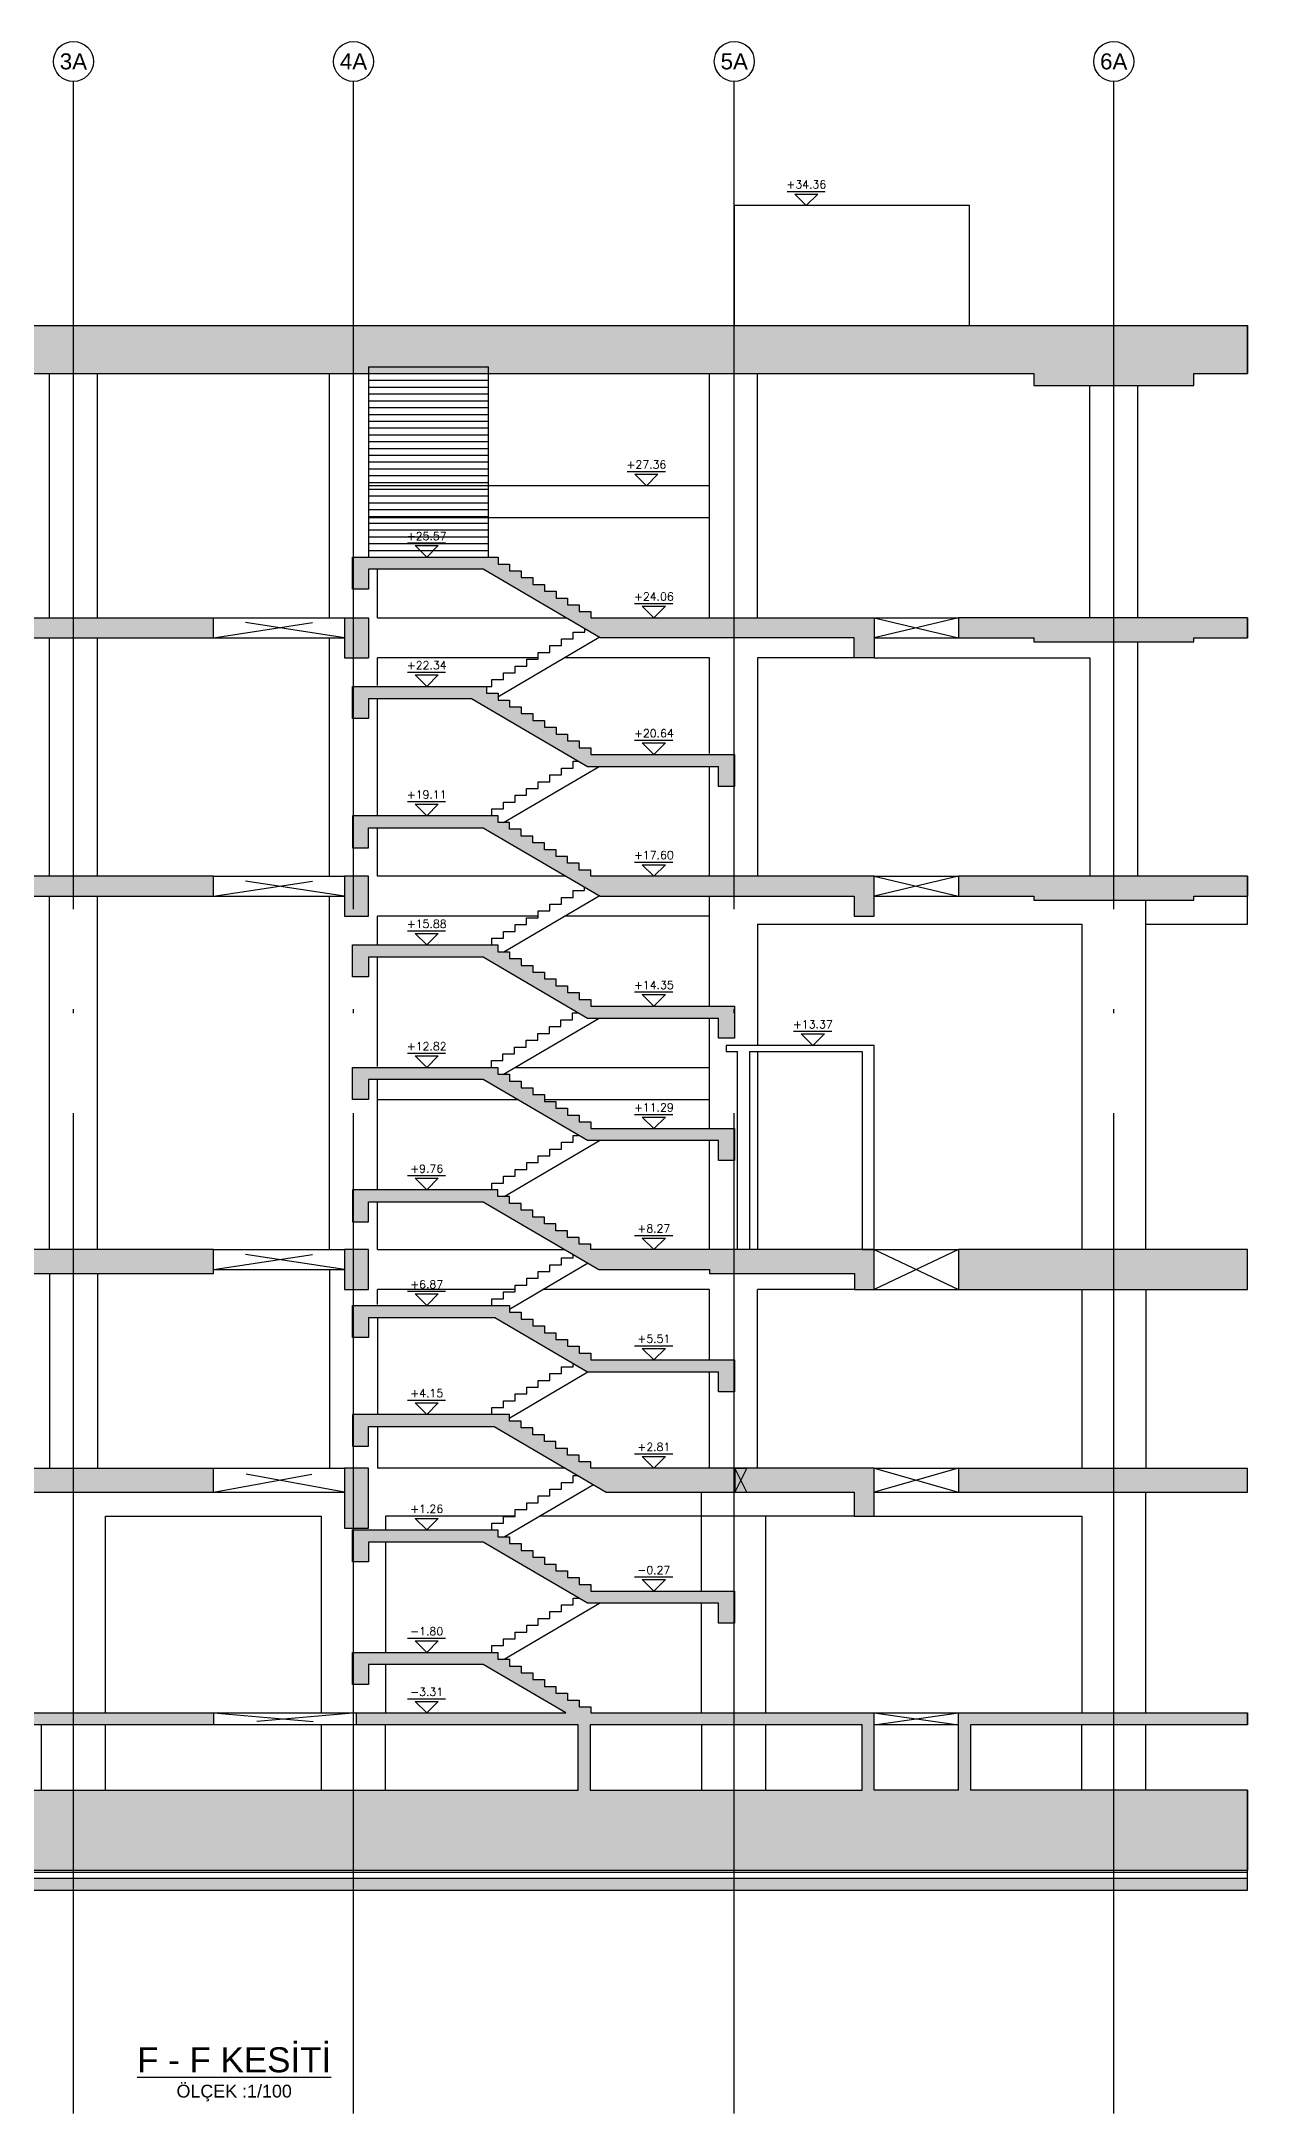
# Model space of a CAD drawing. Header units: millimetres. Extents: x 400408 to 401363, y 4543987 to 4544157.
# Drawn here: x 401078.4 to 401108.6, y 4544016.6 to 4544068.4 of the extents above; entities that cross this region are included whole.
import ezdxf
from ezdxf.enums import TextEntityAlignment as Align

# ---------------------------------------------------------------- set-up
doc = ezdxf.new("R2010")
doc.units = ezdxf.units.MM
for name, pattern in [('AKS', [3, 2.5, -0.25, 0, -0.25]), ('CIZGI', [0.4, 0.25, -0.15]), ('CONTINU', [0]), ('HIDDEN', [0.375, 0.25, -0.125])]:
    doc.linetypes.add(name, pattern=pattern)
for name, color, linetype in [('aks prota', 2, 'AKS'), ('caks prota', 4, 'Continuous'), ('görünüş prota', 4, 'Continuous'), ('kesik prota', 2, 'CIZGI'), ('kesit prota', 1, 'Continuous'), ('kesit tarama prota', 252, 'Continuous'), ('kot prota', 4, 'Continuous'), ('merdiven prota', 2, 'Continuous'), ('PRT-CST-rc_level', 6, 'Continuous'), ('PRT-CST-rc_levermark', 4, 'Continuous'), ('t35 prota', 3, 'Continuous'), ('taks prota', 7, 'Continuous'), ('tplan prota', 7, 'Continuous'), ('ölçü prota', 4, 'Continuous')]:
    doc.layers.add(name, color=color, linetype=linetype)
doc.styles.add('Arial', font='Arial.ttf')
doc.styles.add('OLCU', font='romanstw.shx')
doc.styles.add('TAKS', font='Arial Unicode.ttf')

# ---------------------------------------------------------------- blocks, each defined once
blk = doc.blocks.new('KOTK5')
at = {"layer": 'PRT-CST-rc_levermark'}
blk.add_line((217, 160), (-213, 160), dxfattribs=at)
blk.add_lwpolyline([(130, 130), (-130, 130), (0, 0)], close=True, dxfattribs=at)
at = {"layer": 'PRT-CST-rc_level', "style": 'OLCU'}
blk.add_attdef('000.00', text='', height=90, dxfattribs=at).set_placement((0, 193), align=Align.CENTER)

msp = doc.modelspace()

# ---------------------------------------------------------------- hatches: boundary and pattern name
at = {"layer": 'kesit tarama prota'}
h = msp.add_hatch(color=256, dxfattribs=at)
h.dxf.hatch_style = 1
h.paths.add_polyline_path([(401108.582, 4544024.697), (401101.654, 4544024.697), (401101.654, 4544026.327), (401108.582, 4544026.327), (401108.582, 4544026.627), (401101.354, 4544026.627), (401101.354, 4544024.697), (401099.254, 4544024.697), (401099.254, 4544026.627), (401092.168, 4544026.627), (401092.168, 4544026.78), (401091.878, 4544026.78), (401091.878, 4544026.95), (401091.588, 4544026.95), (401091.588, 4544027.12), (401091.298, 4544027.12), (401091.298, 4544027.29), (401091.008, 4544027.29), (401091.008, 4544027.46), (401090.718, 4544027.46), (401090.718, 4544027.63), (401090.428, 4544027.63), (401090.428, 4544027.8), (401090.138, 4544027.8), (401090.138, 4544027.97), (401089.848, 4544027.97), (401089.848, 4544028.14), (401086.213, 4544028.14), (401086.213, 4544027.341), (401086.613, 4544027.341), (401086.613, 4544027.84), (401089.477, 4544027.84), (401091.546, 4544026.627), (401086.313, 4544026.627), (401086.313, 4544026.327), (401091.852, 4544026.327), (401091.852, 4544024.697), (401070.654, 4544024.697), (401070.654, 4544026.327), (401082.738, 4544026.327), (401082.738, 4544026.627), (401066.988, 4544026.627), (401066.988, 4544032.147), (401082.738, 4544032.147), (401082.738, 4544032.747), (401066.988, 4544032.747), (401066.988, 4544037.607), (401082.738, 4544037.607), (401082.738, 4544038.207), (401066.488, 4544038.207), (401066.488, 4544047.037), (401082.738, 4544047.037), (401082.738, 4544047.537), (401066.488, 4544047.537), (401066.488, 4544052.997), (401073.138, 4544052.997), (401073.138, 4544053.497), (401082.738, 4544053.497), (401082.738, 4544053.997), (401072.638, 4544053.997), (401072.638, 4544053.497), (401066.488, 4544053.497), (401066.488, 4544060.097), (401103.237, 4544060.097), (401103.237, 4544059.797), (401107.237, 4544059.797), (401107.237, 4544060.097), (401108.577, 4544060.097), (401108.577, 4544061.297), (401064.988, 4544061.297), (401064.988, 4544022.697), (401065.904, 4544022.697), (401067.004, 4544020.497), (401074.004, 4544020.497), (401075.104, 4544022.697), (401108.582, 4544022.697)])
h.paths.add_polyline_path([(401092.152, 4544024.697), (401092.152, 4544026.327), (401098.954, 4544026.327), (401098.954, 4544024.697)], flags=16)
h.paths.add_polyline_path([(401072.004, 4544022.497), (401070.654, 4544022.497), (401070.654, 4544024.497), (401072.004, 4544024.497)], flags=16)
h.paths.add_polyline_path([(401070.354, 4544022.497), (401069.004, 4544022.497), (401069.004, 4544024.497), (401070.354, 4544024.497)], flags=16)
h.paths.add_polyline_path([(401070.354, 4544024.697), (401066.988, 4544024.697), (401066.988, 4544026.327), (401070.354, 4544026.327)], flags=16)
h = msp.add_hatch(color=256, dxfattribs=at)
h.dxf.hatch_style = 1
h.paths.add_polyline_path([(401099.254, 4544053.997), (401092.169, 4544053.997), (401092.169, 4544054.15), (401091.879, 4544054.15), (401091.879, 4544054.32), (401091.589, 4544054.32), (401091.589, 4544054.49), (401091.299, 4544054.49), (401091.299, 4544054.66), (401091.009, 4544054.66), (401091.009, 4544054.83), (401090.719, 4544054.83), (401090.719, 4544055), (401090.429, 4544055), (401090.429, 4544055.17), (401090.139, 4544055.17), (401090.139, 4544055.34), (401089.849, 4544055.34), (401089.849, 4544055.51), (401086.213, 4544055.51), (401086.213, 4544054.711), (401086.613, 4544054.711), (401086.613, 4544055.21), (401089.478, 4544055.21), (401092.4, 4544053.497), (401098.754, 4544053.497), (401098.754, 4544052.997), (401099.254, 4544052.997)])
h = msp.add_hatch(color=256, dxfattribs=at)
h.dxf.hatch_style = 1
h.paths.add_polyline_path([(401086.613, 4544053.997), (401086.013, 4544053.997), (401086.013, 4544052.997), (401086.613, 4544052.997)])
h = msp.add_hatch(color=256, dxfattribs=at)
h.dxf.hatch_style = 1
h.paths.add_polyline_path([(401108.577, 4544053.997), (401101.354, 4544053.997), (401101.354, 4544053.497), (401103.237, 4544053.497), (401103.237, 4544053.397), (401107.237, 4544053.397), (401107.237, 4544053.497), (401108.577, 4544053.497)])
h = msp.add_hatch(color=256, dxfattribs=at)
h.dxf.hatch_style = 1
h.paths.add_polyline_path([(401095.763, 4544050.58), (401092.169, 4544050.58), (401092.169, 4544050.75), (401091.879, 4544050.75), (401091.879, 4544050.92), (401091.589, 4544050.92), (401091.589, 4544051.09), (401091.299, 4544051.09), (401091.299, 4544051.26), (401091.009, 4544051.26), (401091.009, 4544051.43), (401090.719, 4544051.43), (401090.719, 4544051.6), (401090.429, 4544051.6), (401090.429, 4544051.77), (401090.139, 4544051.77), (401090.139, 4544051.94), (401089.849, 4544051.94), (401089.849, 4544052.11), (401089.559, 4544052.11), (401089.559, 4544052.28), (401086.213, 4544052.28), (401086.213, 4544051.481), (401086.613, 4544051.481), (401086.613, 4544051.98), (401089.188, 4544051.98), (401092.088, 4544050.28), (401095.363, 4544050.28), (401095.363, 4544049.781), (401095.763, 4544049.781)])
h = msp.add_hatch(color=256, dxfattribs=at)
h.dxf.hatch_style = 1
h.paths.add_polyline_path([(401099.254, 4544047.537), (401092.169, 4544047.537), (401092.169, 4544047.69), (401091.879, 4544047.69), (401091.879, 4544047.86), (401091.589, 4544047.86), (401091.589, 4544048.03), (401091.299, 4544048.03), (401091.299, 4544048.2), (401091.009, 4544048.2), (401091.009, 4544048.37), (401090.719, 4544048.37), (401090.719, 4544048.54), (401090.429, 4544048.54), (401090.429, 4544048.71), (401090.139, 4544048.71), (401090.139, 4544048.88), (401089.849, 4544048.88), (401089.849, 4544049.05), (401089.308, 4544049.05), (401086.213, 4544049.05), (401086.213, 4544048.251), (401086.613, 4544048.251), (401086.613, 4544048.75), (401089.478, 4544048.75), (401092.4, 4544047.037), (401098.754, 4544047.037), (401098.754, 4544046.537), (401099.254, 4544046.537)])
h = msp.add_hatch(color=256, dxfattribs=at)
h.dxf.hatch_style = 1
h.paths.add_polyline_path([(401086.613, 4544047.537), (401086.013, 4544047.537), (401086.013, 4544046.537), (401086.613, 4544046.537)])
h = msp.add_hatch(color=256, dxfattribs=at)
h.dxf.hatch_style = 1
h.paths.add_polyline_path([(401108.582, 4544047.537), (401101.354, 4544047.537), (401101.354, 4544047.037), (401103.237, 4544047.037), (401103.237, 4544046.937), (401107.237, 4544046.937), (401107.237, 4544047.037), (401108.582, 4544047.037)])
h = msp.add_hatch(color=256, dxfattribs=at)
h.dxf.hatch_style = 1
h.paths.add_polyline_path([(401095.763, 4544044.29), (401092.168, 4544044.29), (401092.168, 4544044.46), (401091.878, 4544044.46), (401091.878, 4544044.63), (401091.588, 4544044.63), (401091.588, 4544044.8), (401091.298, 4544044.8), (401091.298, 4544044.97), (401091.008, 4544044.97), (401091.008, 4544045.14), (401090.718, 4544045.14), (401090.718, 4544045.31), (401090.428, 4544045.31), (401090.428, 4544045.48), (401090.138, 4544045.48), (401090.138, 4544045.65), (401089.848, 4544045.65), (401089.848, 4544045.82), (401086.213, 4544045.82), (401086.213, 4544045.021), (401086.613, 4544045.021), (401086.613, 4544045.52), (401089.477, 4544045.52), (401092.087, 4544043.99), (401095.363, 4544043.99), (401095.363, 4544043.491), (401095.763, 4544043.491)])
h = msp.add_hatch(color=256, dxfattribs=at)
h.dxf.hatch_style = 1
h.paths.add_polyline_path([(401095.763, 4544041.23), (401092.168, 4544041.23), (401092.168, 4544041.4), (401091.878, 4544041.4), (401091.878, 4544041.57), (401091.588, 4544041.57), (401091.588, 4544041.74), (401091.298, 4544041.74), (401091.298, 4544041.91), (401091.008, 4544041.91), (401091.008, 4544042.08), (401090.718, 4544042.08), (401090.718, 4544042.25), (401090.428, 4544042.25), (401090.428, 4544042.42), (401090.138, 4544042.42), (401090.138, 4544042.59), (401089.848, 4544042.59), (401089.848, 4544042.76), (401086.213, 4544042.76), (401086.213, 4544041.961), (401086.613, 4544041.961), (401086.613, 4544042.46), (401089.477, 4544042.46), (401092.087, 4544040.93), (401095.363, 4544040.93), (401095.363, 4544040.431), (401095.763, 4544040.431)])
h = msp.add_hatch(color=256, dxfattribs=at)
h.dxf.hatch_style = 1
h.paths.add_polyline_path([(401099.254, 4544038.207), (401092.168, 4544038.207), (401092.168, 4544038.34), (401091.878, 4544038.34), (401091.878, 4544038.51), (401091.588, 4544038.51), (401091.588, 4544038.68), (401091.298, 4544038.68), (401091.298, 4544038.85), (401091.008, 4544038.85), (401091.008, 4544039.02), (401090.718, 4544039.02), (401090.718, 4544039.19), (401090.428, 4544039.19), (401090.428, 4544039.36), (401090.138, 4544039.36), (401090.138, 4544039.53), (401089.848, 4544039.53), (401089.848, 4544039.7), (401086.213, 4544039.7), (401086.213, 4544038.901), (401086.613, 4544038.901), (401086.613, 4544039.4), (401089.477, 4544039.4), (401092.365, 4544037.707), (401095.138, 4544037.707), (401095.138, 4544037.607), (401098.758, 4544037.607), (401098.758, 4544037.207), (401099.254, 4544037.207)])
h = msp.add_hatch(color=256, dxfattribs=at)
h.dxf.hatch_style = 1
h.paths.add_polyline_path([(401086.013, 4544038.207), (401086.013, 4544037.207), (401086.613, 4544037.207), (401086.613, 4544038.207)])
h = msp.add_hatch(color=256, dxfattribs=at)
h.dxf.hatch_style = 1
h.paths.add_polyline_path([(401108.582, 4544038.207), (401101.354, 4544038.207), (401101.354, 4544037.207), (401104.438, 4544037.207), (401104.438, 4544037.207), (401105.341, 4544037.207), (401108.582, 4544037.207)])
h = msp.add_hatch(color=256, dxfattribs=at)
h.dxf.hatch_style = 1
h.paths.add_polyline_path([(401095.763, 4544035.45), (401092.168, 4544035.45), (401092.168, 4544035.62), (401091.878, 4544035.62), (401091.878, 4544035.79), (401091.588, 4544035.79), (401091.588, 4544035.96), (401091.298, 4544035.96), (401091.298, 4544036.13), (401091.008, 4544036.13), (401091.008, 4544036.3), (401090.718, 4544036.3), (401090.718, 4544036.47), (401090.428, 4544036.47), (401090.428, 4544036.64), (401090.138, 4544036.64), (401090.138, 4544036.81), (401086.213, 4544036.81), (401086.213, 4544036.011), (401086.613, 4544036.011), (401086.613, 4544036.51), (401089.767, 4544036.51), (401092.087, 4544035.15), (401095.363, 4544035.15), (401095.363, 4544034.651), (401095.763, 4544034.651)])
h = msp.add_hatch(color=256, dxfattribs=at)
h.dxf.hatch_style = 1
h.paths.add_polyline_path([(401099.254, 4544032.747), (401092.168, 4544032.747), (401092.168, 4544032.9), (401091.878, 4544032.9), (401091.878, 4544033.07), (401091.588, 4544033.07), (401091.588, 4544033.24), (401091.298, 4544033.24), (401091.298, 4544033.41), (401091.008, 4544033.41), (401091.008, 4544033.58), (401090.718, 4544033.58), (401090.718, 4544033.75), (401090.428, 4544033.75), (401090.428, 4544033.92), (401090.138, 4544033.92), (401090.138, 4544034.09), (401086.213, 4544034.09), (401086.213, 4544033.291), (401086.613, 4544033.291), (401086.613, 4544033.79), (401089.751, 4544033.79), (401092.553, 4544032.147), (401098.754, 4544032.147), (401098.754, 4544031.547), (401099.254, 4544031.547)])
h = msp.add_hatch(color=256, dxfattribs=at)
h.dxf.hatch_style = 1
h.paths.add_polyline_path([(401086.613, 4544032.747), (401086.013, 4544032.747), (401086.013, 4544031.247), (401086.613, 4544031.247)])
h = msp.add_hatch(color=256, dxfattribs=at)
h.dxf.hatch_style = 1
h.paths.add_polyline_path([(401108.582, 4544032.747), (401101.354, 4544032.747), (401101.354, 4544032.147), (401108.582, 4544032.147)])
h = msp.add_hatch(color=256, dxfattribs=at)
h.dxf.hatch_style = 1
h.paths.add_polyline_path([(401095.763, 4544029.67), (401092.168, 4544029.67), (401092.168, 4544029.84), (401091.878, 4544029.84), (401091.878, 4544030.01), (401091.588, 4544030.01), (401091.588, 4544030.18), (401091.298, 4544030.18), (401091.298, 4544030.35), (401091.008, 4544030.35), (401091.008, 4544030.52), (401090.718, 4544030.52), (401090.718, 4544030.69), (401090.428, 4544030.69), (401090.428, 4544030.86), (401090.138, 4544030.86), (401090.138, 4544031.03), (401089.848, 4544031.03), (401089.848, 4544031.2), (401086.213, 4544031.2), (401086.213, 4544030.401), (401086.613, 4544030.401), (401086.613, 4544030.9), (401089.477, 4544030.9), (401092.087, 4544029.37), (401095.363, 4544029.37), (401095.363, 4544028.871), (401095.763, 4544028.871)])
h = msp.add_hatch(dxfattribs=at)
h.set_pattern_fill('AR-CONC', color=253, scale=0.001)
h.set_pattern_definition([(50.000014, (401042.08834, 4543716.5053), (0.18218467, -0.01593904), [0.01905, -0.20955]), (355.000014, (401042.08834, 4543716.5053), (-0.03524347, 0.19105684), [0.01524, -0.16764058]), (100.45146, (401042.10352, 4543716.50397), (0.1469412, 0.17511779), [0.01619001, -0.17809024]), (46.18421, (401042.08834, 4543716.5561), (0.27107905, -0.04204226), [0.028575, -0.314325]), (96.63557, (401042.11093, 4543716.5526), (0.23740407, 0.24742618), [0.02428502, -0.2671356]), (351.18417, (401042.08834, 4543716.5561), (0.23740407, 0.24742618), [0.02285997, -0.25145973]), (21.000014, (401042.11374, 4543716.5434), (0.151614416, -0.10226516), [0.01905, -0.20955]), (326.000014, (401042.11374, 4543716.5434), (0.06180198, 0.18418798), [0.01524, -0.16764]), (71.45146, (401042.12637, 4543716.53488), (0.2134164, 0.08192282), [0.01619001, -0.17808994]), (37.500014, (401042.088336, 4543716.5053), (0.003088583, 0.08455504), [0, -0.165608, 0, -0.17018, 0, -0.168275]), (7.500014, (401042.08834, 4543716.5053), (0.066819638, 0.10018059), [0, -0.097028, 0, -0.161798, 0, -0.064135]), (327.500014, (401042.031694, 4543716.5053), (0.135590597, -0.005728711), [0, -0.0635, 0, -0.19812, 0, -0.26289]), (317.500014, (401042.00629, 4543716.5053), (0.148129175, 0.025426527), [0, -0.08255, 0, -0.131572, 0, -0.18669])])
h.paths.add_polyline_path([(401075.228, 4544022.497), (401074.128, 4544020.297), (401066.881, 4544020.297), (401065.781, 4544022.497), (401064.188, 4544022.497), (401064.188, 4544022.197), (401065.595, 4544022.197), (401066.695, 4544019.997), (401074.313, 4544019.997), (401075.413, 4544022.197), (401108.582, 4544022.197), (401108.582, 4544022.497)])

# ---------------------------------------------------------------- linework, layer by layer
at = {"layer": 'aks prota', "ltscale": 10}
for p, q in [((401079.238, 4544016.617), (401079.238, 4544067.399)), ((401086.238, 4544016.617), (401086.238, 4544067.399)), ((401095.754, 4544016.617), (401095.754, 4544067.399)), ((401105.238, 4544016.617), (401105.238, 4544067.399))]:
    msp.add_line(p, q, dxfattribs=at)
at = {"layer": 'caks prota', "ltscale": 0.05}
for centre in [(401079.238, 4544067.899), (401086.238, 4544067.899), (401095.754, 4544067.899), (401105.238, 4544067.899)]:
    msp.add_circle(centre, 0.5, dxfattribs=at)
at = {"layer": 'görünüş prota', "color": 4}
for p, q in [((401078.638, 4544053.997), (401078.638, 4544060.097)), ((401079.838, 4544053.997), (401079.838, 4544060.097)), ((401085.638, 4544053.997), (401085.638, 4544060.097)), ((401095.138, 4544053.997), (401095.138, 4544060.097)), ((401096.338, 4544053.997), (401096.338, 4544060.097)), ((401104.638, 4544053.997), (401104.638, 4544059.797)), ((401105.838, 4544053.997), (401105.838, 4544059.797)), ((401086.838, 4544053.997), (401086.838, 4544055.21)), ((401082.738, 4544053.997), (401086.013, 4544053.997)), ((401078.638, 4544047.537), (401078.638, 4544053.497)), ((401079.838, 4544047.537), (401079.838, 4544053.497)), ((401082.738, 4544053.497), (401086.013, 4544053.497)), ((401085.638, 4544047.537), (401085.638, 4544053.497)), ((401105.838, 4544047.537), (401105.838, 4544053.397)), ((401086.838, 4544052.301), (401086.838, 4544052.997)), ((401086.838, 4544049.071), (401086.838, 4544051.98)), ((401095.138, 4544047.537), (401095.138, 4544050.28)), ((401086.838, 4544047.537), (401086.838, 4544048.75)), ((401082.738, 4544047.537), (401086.013, 4544047.537)), ((401078.638, 4544038.207), (401078.638, 4544047.037)), ((401079.838, 4544038.207), (401079.838, 4544047.037)), ((401082.738, 4544047.037), (401086.013, 4544047.037)), ((401085.638, 4544038.207), (401085.638, 4544047.037)), ((401095.138, 4544044.311), (401095.138, 4544047.037)), ((401086.838, 4544045.841), (401086.838, 4544046.537)), ((401106.038, 4544038.207), (401106.038, 4544046.937)), ((401086.838, 4544042.781), (401086.838, 4544045.52)), ((401095.138, 4544041.251), (401095.138, 4544043.99)), ((401095.554, 4544043.307), (401095.554, 4544043.157)), ((401095.554, 4544043.157), (401095.831, 4544043.157)), ((401096.131, 4544043.157), (401098.954, 4544043.157)), ((401086.838, 4544039.721), (401086.838, 4544042.46)), ((401095.138, 4544038.207), (401095.138, 4544040.93)), ((401086.838, 4544038.207), (401086.838, 4544039.4)), ((401082.738, 4544038.207), (401086.013, 4544038.207)), ((401082.738, 4544037.707), (401086.013, 4544037.707)), ((401085.638, 4544037.707), (401085.638, 4544032.747)), ((401078.638, 4544037.607), (401078.638, 4544032.747)), ((401079.838, 4544037.607), (401079.838, 4544032.747)), ((401086.838, 4544036.831), (401086.838, 4544037.207)), ((401095.138, 4544035.471), (401095.138, 4544037.207)), ((401096.338, 4544032.747), (401096.338, 4544037.207)), ((401104.438, 4544037.207), (401104.438, 4544032.747)), ((401106.038, 4544037.207), (401106.038, 4544032.747)), ((401086.838, 4544036.51), (401086.838, 4544034.09)), ((401095.138, 4544032.747), (401095.138, 4544035.15)), ((401086.838, 4544033.79), (401086.838, 4544032.747)), ((401082.738, 4544032.747), (401086.013, 4544032.747)), ((401082.738, 4544032.147), (401086.013, 4544032.147)), ((401094.938, 4544029.691), (401094.938, 4544032.147)), ((401106.038, 4544026.627), (401106.038, 4544032.147)), ((401080.038, 4544026.627), (401080.038, 4544031.547)), ((401085.438, 4544026.627), (401085.438, 4544031.547)), ((401094.938, 4544026.627), (401094.938, 4544029.37)), ((401078.438, 4544024.697), (401078.438, 4544026.327)), ((401080.038, 4544024.697), (401080.038, 4544026.327)), ((401085.438, 4544024.697), (401085.438, 4544026.327)), ((401087.038, 4544024.697), (401087.038, 4544026.327)), ((401094.938, 4544026.327), (401094.938, 4544024.697)), ((401096.538, 4544026.327), (401096.538, 4544024.697)), ((401104.438, 4544024.697), (401104.438, 4544026.327)), ((401106.038, 4544024.697), (401106.038, 4544026.327))]:
    msp.add_line(p, q, dxfattribs=at)
for points in [[(401101.634, 4544061.297), (401101.634, 4544064.297), (401095.754, 4544064.297), (401095.754, 4544061.297)], [(401086.613, 4544060.27), (401086.613, 4544055.51)], [(401086.613, 4544060.27), (401089.613, 4544060.27)], [(401086.613, 4544060.1), (401089.613, 4544060.1)], [(401089.613, 4544055.51), (401089.613, 4544060.27)], [(401086.613, 4544059.93), (401089.613, 4544059.93)], [(401086.613, 4544059.76), (401089.613, 4544059.76)], [(401086.613, 4544059.59), (401089.613, 4544059.59)], [(401086.613, 4544059.42), (401089.613, 4544059.42)], [(401086.613, 4544059.25), (401089.613, 4544059.25)], [(401086.613, 4544059.08), (401089.613, 4544059.08)], [(401086.613, 4544058.91), (401089.613, 4544058.91)], [(401086.613, 4544058.74), (401089.613, 4544058.74)], [(401086.613, 4544058.57), (401089.613, 4544058.57)], [(401086.613, 4544058.4), (401089.613, 4544058.4)], [(401086.613, 4544058.23), (401089.613, 4544058.23)], [(401086.613, 4544058.06), (401089.613, 4544058.06)], [(401086.613, 4544057.89), (401089.613, 4544057.89)], [(401086.613, 4544057.72), (401089.613, 4544057.72)], [(401086.613, 4544057.55), (401089.613, 4544057.55)], [(401086.613, 4544057.38), (401089.613, 4544057.38)], [(401086.613, 4544057.21), (401089.613, 4544057.21)], [(401086.613, 4544057.04), (401089.613, 4544057.04)], [(401086.613, 4544056.87), (401089.613, 4544056.87)], [(401086.613, 4544056.7), (401089.613, 4544056.7)], [(401086.613, 4544056.53), (401089.613, 4544056.53)], [(401086.613, 4544056.36), (401089.613, 4544056.36)], [(401086.613, 4544056.19), (401089.613, 4544056.19)], [(401086.613, 4544056.02), (401089.613, 4544056.02)], [(401086.613, 4544055.85), (401089.613, 4544055.85)], [(401086.613, 4544055.68), (401089.613, 4544055.68)], [(401099.254, 4544053.997), (401101.354, 4544053.997)], [(401089.554, 4544052.28), (401089.696, 4544052.28), (401089.696, 4544052.45), (401089.986, 4544052.45), (401089.986, 4544052.62), (401090.276, 4544052.62), (401090.276, 4544052.79), (401090.566, 4544052.79), (401090.566, 4544052.96), (401090.856, 4544052.96), (401090.856, 4544053.13), (401091.146, 4544053.13), (401091.146, 4544053.3), (401091.436, 4544053.3), (401091.436, 4544053.47), (401091.726, 4544053.47), (401091.726, 4544053.64), (401092.016, 4544053.64), (401092.016, 4544053.722)], [(401089.841, 4544052.024), (401092.377, 4544053.511)], [(401099.254, 4544053.497), (401101.354, 4544053.497)], [(401098.754, 4544052.997), (401096.338, 4544052.997), (401096.338, 4544047.537)], [(401099.254, 4544052.997), (401104.638, 4544052.997), (401104.638, 4544047.537)], [(401089.694, 4544049.05), (401089.694, 4544049.22), (401089.984, 4544049.22), (401089.984, 4544049.39), (401090.274, 4544049.39), (401090.274, 4544049.56), (401090.564, 4544049.56), (401090.564, 4544049.73), (401090.854, 4544049.73), (401090.854, 4544049.9), (401091.144, 4544049.9), (401091.144, 4544050.07), (401091.434, 4544050.07), (401091.434, 4544050.24), (401091.724, 4544050.24), (401091.724, 4544050.41), (401091.861, 4544050.41)], [(401089.986, 4544048.88), (401092.374, 4544050.28)], [(401099.254, 4544047.537), (401101.354, 4544047.537)], [(401089.694, 4544045.82), (401089.694, 4544045.99), (401089.984, 4544045.99), (401089.984, 4544046.16), (401090.274, 4544046.16), (401090.274, 4544046.33), (401090.564, 4544046.33), (401090.564, 4544046.5), (401090.854, 4544046.5), (401090.854, 4544046.67), (401091.144, 4544046.67), (401091.144, 4544046.84), (401091.434, 4544046.84), (401091.434, 4544047.01), (401091.724, 4544047.01), (401091.724, 4544047.18), (401092.014, 4544047.18), (401092.014, 4544047.26)], [(401089.997, 4544045.65), (401092.379, 4544047.046)], [(401099.254, 4544047.037), (401101.354, 4544047.037)], [(401096.338, 4544046.337), (401096.338, 4544043.307)], [(401096.338, 4544046.337), (401104.438, 4544046.337), (401104.438, 4544038.207)], [(401089.683, 4544042.76), (401089.683, 4544042.93), (401089.973, 4544042.93), (401089.973, 4544043.1), (401090.263, 4544043.1), (401090.263, 4544043.27), (401090.553, 4544043.27), (401090.553, 4544043.44), (401090.843, 4544043.44), (401090.843, 4544043.61), (401091.133, 4544043.61), (401091.133, 4544043.78), (401091.423, 4544043.78), (401091.423, 4544043.95), (401091.713, 4544043.95), (401091.713, 4544044.12), (401091.849, 4544044.12)], [(401089.986, 4544042.59), (401092.374, 4544043.99)], [(401098.954, 4544043.157), (401098.954, 4544038.207), (401099.254, 4544038.207), (401099.254, 4544043.307), (401095.554, 4544043.307)], [(401096.131, 4544043.157), (401096.131, 4544038.207), (401095.831, 4544038.207), (401095.831, 4544043.157)], [(401096.338, 4544043.157), (401096.338, 4544038.207)], [(401090.276, 4544042.76), (401095.138, 4544042.76)], [(401086.838, 4544041.96), (401090.33, 4544041.96)], [(401091.008, 4544041.96), (401095.138, 4544041.96)], [(401089.696, 4544039.7), (401089.696, 4544039.87), (401089.986, 4544039.87), (401089.986, 4544040.04), (401090.276, 4544040.04), (401090.276, 4544040.21), (401090.566, 4544040.21), (401090.566, 4544040.38), (401090.856, 4544040.38), (401090.856, 4544040.55), (401091.146, 4544040.55), (401091.146, 4544040.72), (401091.436, 4544040.72), (401091.436, 4544040.89), (401091.726, 4544040.89), (401091.726, 4544041.06), (401091.86, 4544041.06)], [(401089.999, 4544039.53), (401092.387, 4544040.93)], [(401099.254, 4544038.207), (401101.354, 4544038.207)], [(401089.696, 4544036.81), (401089.696, 4544036.98), (401089.986, 4544036.98), (401089.986, 4544037.15), (401090.276, 4544037.15), (401090.276, 4544037.32), (401090.566, 4544037.32), (401090.566, 4544037.49), (401090.856, 4544037.49), (401090.856, 4544037.66), (401091.146, 4544037.66), (401091.146, 4544037.83), (401091.436, 4544037.83), (401091.436, 4544038), (401091.726, 4544038), (401091.726, 4544038.079)], [(401090.133, 4544036.719), (401092.089, 4544037.866)], [(401099.254, 4544037.207), (401101.354, 4544037.207)], [(401089.696, 4544034.09), (401089.696, 4544034.26), (401089.986, 4544034.26), (401089.986, 4544034.43), (401090.276, 4544034.43), (401090.276, 4544034.6), (401090.566, 4544034.6), (401090.566, 4544034.77), (401090.856, 4544034.77), (401090.856, 4544034.94), (401091.146, 4544034.94), (401091.146, 4544035.11), (401091.436, 4544035.11), (401091.436, 4544035.28), (401091.726, 4544035.28), (401091.726, 4544035.359)], [(401090.142, 4544034.004), (401092.097, 4544035.15)], [(401089.696, 4544031.2), (401089.696, 4544031.37), (401089.986, 4544031.37), (401089.986, 4544031.54), (401090.276, 4544031.54), (401090.276, 4544031.71), (401090.566, 4544031.71), (401090.566, 4544031.88), (401090.856, 4544031.88), (401090.856, 4544032.05), (401091.146, 4544032.05), (401091.146, 4544032.22), (401091.436, 4544032.22), (401091.436, 4544032.39), (401091.726, 4544032.39), (401091.726, 4544032.56), (401091.86, 4544032.56)], [(401099.254, 4544032.747), (401101.354, 4544032.747)], [(401089.999, 4544031.03), (401092.234, 4544032.341)], [(401099.254, 4544032.147), (401101.354, 4544032.147)], [(401080.038, 4544031.547), (401085.438, 4544031.547)], [(401087.038, 4544031.547), (401087.038, 4544031.547), (401087.038, 4544031.2)], [(401098.754, 4544031.547), (401096.538, 4544031.547), (401096.538, 4544026.627)], [(401099.254, 4544031.547), (401104.438, 4544031.547), (401104.438, 4544026.627)], [(401087.038, 4544030.9), (401087.038, 4544028.14)], [(401089.696, 4544028.14), (401089.696, 4544028.31), (401089.986, 4544028.31), (401089.986, 4544028.48), (401090.276, 4544028.48), (401090.276, 4544028.65), (401090.566, 4544028.65), (401090.566, 4544028.82), (401090.856, 4544028.82), (401090.856, 4544028.99), (401091.146, 4544028.99), (401091.146, 4544029.16), (401091.436, 4544029.16), (401091.436, 4544029.33), (401091.726, 4544029.33), (401091.726, 4544029.5), (401091.86, 4544029.5)], [(401089.999, 4544027.97), (401092.387, 4544029.37)], [(401087.038, 4544027.84), (401087.038, 4544026.627)], [(401082.738, 4544026.627), (401086.313, 4544026.627)], [(401086.313, 4544026.327), (401082.738, 4544026.327)], [(401099.254, 4544026.627), (401101.354, 4544026.627)], [(401101.354, 4544026.327), (401099.254, 4544026.327)]]:
    msp.add_lwpolyline(points, dxfattribs=at)
at = {"layer": 'görünüş prota'}
for points in [[(401064.188, 4544022.647), (401065.873, 4544022.647), (401066.973, 4544020.447), (401074.035, 4544020.447), (401075.135, 4544022.647), (401108.582, 4544022.647)], [(401064.188, 4544022.497), (401065.781, 4544022.497), (401066.881, 4544020.297), (401074.128, 4544020.297), (401075.228, 4544022.497), (401108.582, 4544022.497)], [(401064.188, 4544022.197), (401065.595, 4544022.197), (401066.695, 4544019.997), (401074.313, 4544019.997), (401075.413, 4544022.197), (401108.582, 4544022.197)], [(401108.582, 4544022.197), (401108.582, 4544022.497)]]:
    msp.add_lwpolyline(points, dxfattribs=at)
at = {"layer": 'kesik prota', "ltscale": 10}
for p, q in [((401108.577, 4544060.097), (401108.577, 4544061.297)), ((401108.577, 4544053.497), (401108.577, 4544053.997)), ((401108.577, 4544046.337), (401108.577, 4544047.537)), ((401108.582, 4544037.207), (401108.582, 4544038.207)), ((401108.582, 4544032.147), (401108.582, 4544032.747)), ((401108.582, 4544026.327), (401108.582, 4544026.627)), ((401108.582, 4544022.197), (401108.582, 4544024.697))]:
    msp.add_line(p, q, dxfattribs=at)
at = {"layer": 'kesit prota', "color": 1}
for p, q in [((401064.988, 4544061.297), (401108.577, 4544061.297)), ((401072.638, 4544053.997), (401082.738, 4544053.997)), ((401082.738, 4544053.497), (401082.738, 4544053.997)), ((401086.013, 4544053.997), (401086.613, 4544053.997)), ((401086.013, 4544053.997), (401086.013, 4544052.997)), ((401086.613, 4544053.997), (401086.613, 4544052.997)), ((401073.138, 4544053.497), (401082.738, 4544053.497)), ((401086.013, 4544052.997), (401086.613, 4544052.997)), ((401066.988, 4544032.747), (401082.738, 4544032.747)), ((401082.738, 4544032.147), (401082.738, 4544032.747)), ((401101.354, 4544032.747), (401108.582, 4544032.747)), ((401101.354, 4544032.747), (401101.354, 4544032.147)), ((401066.988, 4544032.147), (401082.738, 4544032.147)), ((401101.354, 4544032.147), (401108.582, 4544032.147)), ((401099.254, 4544024.697), (401099.254, 4544026.627)), ((401101.354, 4544026.627), (401108.582, 4544026.627)), ((401101.354, 4544024.697), (401101.354, 4544026.627)), ((401101.354, 4544024.697), (401099.254, 4544024.697)), ((401108.582, 4544024.697), (401101.654, 4544024.697))]:
    msp.add_line(p, q, dxfattribs=at)
for points in [[(401064.988, 4544061.297), (401064.988, 4544022.697), (401065.904, 4544022.697), (401067.004, 4544020.497), (401074.004, 4544020.497), (401075.104, 4544022.697), (401108.582, 4544022.697)], [(401066.488, 4544060.097), (401103.237, 4544060.097), (401103.237, 4544059.797), (401107.237, 4544059.797), (401107.237, 4544060.097), (401108.577, 4544060.097)], [(401092.4, 4544053.497), (401089.478, 4544055.21), (401086.613, 4544055.21), (401086.613, 4544054.711), (401086.213, 4544054.711), (401086.213, 4544055.51), (401089.849, 4544055.51), (401089.849, 4544055.34), (401090.139, 4544055.34), (401090.139, 4544055.17), (401090.429, 4544055.17), (401090.429, 4544055), (401090.719, 4544055), (401090.719, 4544054.83), (401091.009, 4544054.83), (401091.009, 4544054.66), (401091.299, 4544054.66), (401091.299, 4544054.49), (401091.589, 4544054.49), (401091.589, 4544054.32), (401091.879, 4544054.32), (401091.879, 4544054.15), (401092.169, 4544054.15), (401092.169, 4544053.997), (401099.254, 4544053.997), (401099.254, 4544052.997), (401098.754, 4544052.997), (401098.754, 4544053.497), (401092.4, 4544053.497)], [(401108.577, 4544053.997), (401101.354, 4544053.997), (401101.354, 4544053.497), (401103.237, 4544053.497), (401103.237, 4544053.397), (401107.237, 4544053.397), (401107.237, 4544053.497), (401108.577, 4544053.497)], [(401099.254, 4544053.497), (401099.254, 4544053.497)], [(401066.988, 4544032.747), (401066.988, 4544037.607), (401082.738, 4544037.607), (401082.738, 4544038.207), (401066.488, 4544038.207), (401066.488, 4544047.037), (401082.738, 4544047.037), (401082.738, 4544047.537), (401066.488, 4544047.537), (401066.488, 4544052.997)], [(401086.613, 4544051.98), (401086.613, 4544051.481), (401086.213, 4544051.481), (401086.213, 4544052.28), (401089.559, 4544052.28), (401089.559, 4544052.11), (401089.849, 4544052.11), (401089.849, 4544051.94), (401090.139, 4544051.94), (401090.139, 4544051.77), (401090.429, 4544051.77), (401090.429, 4544051.6), (401090.719, 4544051.6), (401090.719, 4544051.43), (401091.009, 4544051.43), (401091.009, 4544051.26), (401091.299, 4544051.26), (401091.299, 4544051.09), (401091.589, 4544051.09), (401091.589, 4544050.92), (401091.879, 4544050.92), (401091.879, 4544050.75), (401092.169, 4544050.75), (401092.169, 4544050.58), (401095.763, 4544050.58), (401095.763, 4544049.781), (401095.363, 4544049.781), (401095.363, 4544050.28)], [(401089.543, 4544052.28), (401089.543, 4544052.28)], [(401086.613, 4544051.98), (401089.188, 4544051.98), (401092.088, 4544050.28), (401095.363, 4544050.28)], [(401089.833, 4544049.05), (401089.833, 4544049.05), (401086.213, 4544049.05), (401086.213, 4544048.251), (401086.613, 4544048.251), (401086.613, 4544048.75), (401089.478, 4544048.75), (401092.4, 4544047.037), (401098.754, 4544047.037), (401098.754, 4544046.537), (401099.254, 4544046.537), (401099.254, 4544047.537), (401092.169, 4544047.537), (401092.169, 4544047.69), (401091.879, 4544047.69), (401091.879, 4544047.86), (401091.589, 4544047.86), (401091.589, 4544048.03), (401091.299, 4544048.03), (401091.299, 4544048.2), (401091.009, 4544048.2), (401091.009, 4544048.37), (401090.719, 4544048.37), (401090.719, 4544048.54), (401090.429, 4544048.54), (401090.429, 4544048.71), (401090.139, 4544048.71), (401090.139, 4544048.88), (401089.849, 4544048.88), (401089.849, 4544049.05), (401089.308, 4544049.05)], [(401108.577, 4544047.537), (401101.354, 4544047.537), (401101.354, 4544047.037), (401103.237, 4544047.037), (401103.237, 4544046.937), (401107.237, 4544046.937), (401107.237, 4544047.037), (401108.577, 4544047.037)], [(401086.613, 4544045.52), (401086.613, 4544045.021), (401086.213, 4544045.021), (401086.213, 4544045.82), (401089.848, 4544045.82), (401089.848, 4544045.65), (401090.138, 4544045.65), (401090.138, 4544045.48), (401090.428, 4544045.48), (401090.428, 4544045.31), (401090.718, 4544045.31), (401090.718, 4544045.14), (401091.008, 4544045.14), (401091.008, 4544044.97), (401091.298, 4544044.97), (401091.298, 4544044.8), (401091.588, 4544044.8), (401091.588, 4544044.63), (401091.878, 4544044.63), (401091.878, 4544044.46), (401092.168, 4544044.46), (401092.168, 4544044.29), (401095.763, 4544044.29), (401095.763, 4544043.491), (401095.363, 4544043.491), (401095.363, 4544043.99)], [(401086.613, 4544045.52), (401089.477, 4544045.52), (401092.087, 4544043.99), (401095.363, 4544043.99)], [(401092.168, 4544041.23), (401095.763, 4544041.23), (401095.763, 4544040.431), (401095.363, 4544040.431), (401095.363, 4544040.93), (401092.087, 4544040.93), (401089.477, 4544042.46), (401086.613, 4544042.46), (401086.613, 4544041.961), (401086.213, 4544041.961), (401086.213, 4544042.76), (401089.848, 4544042.76), (401089.848, 4544042.59), (401090.138, 4544042.59), (401090.138, 4544042.42), (401090.428, 4544042.42), (401090.428, 4544042.25), (401090.718, 4544042.25), (401090.718, 4544042.08), (401091.008, 4544042.08), (401091.008, 4544041.91), (401091.298, 4544041.91), (401091.298, 4544041.74), (401091.588, 4544041.74), (401091.588, 4544041.57), (401091.878, 4544041.57), (401091.878, 4544041.4), (401092.168, 4544041.4), (401092.168, 4544041.23)], [(401108.582, 4544038.207), (401101.354, 4544038.207), (401101.354, 4544037.207), (401101.354, 4544037.207), (401101.354, 4544037.207), (401108.582, 4544037.207)], [(401086.613, 4544036.51), (401086.613, 4544036.011), (401086.213, 4544036.011), (401086.213, 4544036.81), (401090.138, 4544036.81), (401090.138, 4544036.64), (401090.428, 4544036.64), (401090.428, 4544036.47), (401090.718, 4544036.47), (401090.718, 4544036.3), (401091.008, 4544036.3), (401091.008, 4544036.13), (401091.298, 4544036.13), (401091.298, 4544035.96), (401091.588, 4544035.96), (401091.588, 4544035.79), (401091.878, 4544035.79), (401091.878, 4544035.62), (401092.168, 4544035.62), (401092.168, 4544035.45), (401095.763, 4544035.45), (401095.763, 4544034.651), (401095.363, 4544034.651), (401095.363, 4544035.15)], [(401086.613, 4544036.51), (401089.767, 4544036.51), (401092.087, 4544035.15), (401095.363, 4544035.15)], [(401086.613, 4544033.79), (401089.751, 4544033.79), (401092.553, 4544032.147), (401098.754, 4544032.147), (401098.754, 4544031.547), (401099.254, 4544031.547), (401099.254, 4544032.747), (401092.168, 4544032.747), (401092.168, 4544032.9), (401091.878, 4544032.9), (401091.878, 4544033.07), (401091.588, 4544033.07), (401091.588, 4544033.24), (401091.298, 4544033.24), (401091.298, 4544033.41), (401091.008, 4544033.41), (401091.008, 4544033.58), (401090.718, 4544033.58), (401090.718, 4544033.75), (401090.428, 4544033.75), (401090.428, 4544033.92), (401090.138, 4544033.92), (401090.138, 4544034.09), (401086.213, 4544034.09), (401086.213, 4544033.291), (401086.613, 4544033.291), (401086.613, 4544033.79)], [(401095.138, 4544032.747), (401095.138, 4544032.747)], [(401070.654, 4544024.697), (401091.852, 4544024.697), (401091.852, 4544026.327), (401086.313, 4544026.327), (401086.313, 4544026.627), (401091.546, 4544026.627), (401089.477, 4544027.84), (401086.613, 4544027.84), (401086.613, 4544027.341), (401086.213, 4544027.341), (401086.213, 4544028.14), (401089.848, 4544028.14), (401089.848, 4544027.97), (401090.138, 4544027.97), (401090.138, 4544027.8), (401090.428, 4544027.8), (401090.428, 4544027.63), (401090.718, 4544027.63), (401090.718, 4544027.46), (401091.008, 4544027.46), (401091.008, 4544027.29), (401091.298, 4544027.29), (401091.298, 4544027.12), (401091.588, 4544027.12), (401091.588, 4544026.95), (401091.878, 4544026.95), (401091.878, 4544026.78), (401092.168, 4544026.78), (401092.168, 4544026.627), (401099.254, 4544026.627)], [(401066.988, 4544026.627), (401082.738, 4544026.627), (401082.738, 4544026.327), (401070.654, 4544026.327), (401070.654, 4544024.697)], [(401098.954, 4544024.697), (401098.954, 4544026.327), (401092.152, 4544026.327), (401092.152, 4544024.697), (401098.954, 4544024.697)], [(401108.582, 4544026.327), (401101.654, 4544026.327), (401101.654, 4544024.697)]]:
    msp.add_lwpolyline(points, dxfattribs=at)
for points in [[(401086.013, 4544047.537), (401086.013, 4544046.537), (401086.613, 4544046.537), (401086.613, 4544047.537)], [(401086.013, 4544038.207), (401086.013, 4544037.207), (401086.613, 4544037.207), (401086.613, 4544038.207)], [(401086.613, 4544031.247), (401086.613, 4544032.747), (401086.013, 4544032.747), (401086.013, 4544031.247), (401086.613, 4544031.247)], [(401092.087, 4544029.37), (401089.477, 4544030.9), (401086.613, 4544030.9), (401086.613, 4544030.401), (401086.213, 4544030.401), (401086.213, 4544031.2), (401089.848, 4544031.2), (401089.848, 4544031.03), (401090.138, 4544031.03), (401090.138, 4544030.86), (401090.428, 4544030.86), (401090.428, 4544030.69), (401090.718, 4544030.69), (401090.718, 4544030.52), (401091.008, 4544030.52), (401091.008, 4544030.35), (401091.298, 4544030.35), (401091.298, 4544030.18), (401091.588, 4544030.18), (401091.588, 4544030.01), (401091.878, 4544030.01), (401091.878, 4544029.84), (401092.168, 4544029.84), (401092.168, 4544029.67), (401095.763, 4544029.67), (401095.763, 4544028.871), (401095.363, 4544028.871), (401095.363, 4544029.37)]]:
    msp.add_lwpolyline(points, close=True, dxfattribs=at)
at = {"layer": 'kesit prota'}
for points in [[(401086.613, 4544039.4), (401089.477, 4544039.4), (401092.365, 4544037.707), (401095.138, 4544037.707), (401095.138, 4544037.607), (401098.758, 4544037.607), (401098.758, 4544037.207), (401099.254, 4544037.207), (401099.254, 4544038.207), (401092.168, 4544038.207), (401092.168, 4544038.34), (401091.878, 4544038.34), (401091.878, 4544038.51), (401091.588, 4544038.51), (401091.588, 4544038.68), (401091.298, 4544038.68), (401091.298, 4544038.85), (401091.008, 4544038.85), (401091.008, 4544039.02), (401090.718, 4544039.02), (401090.718, 4544039.19), (401090.428, 4544039.19), (401090.428, 4544039.36), (401090.138, 4544039.36), (401090.138, 4544039.53), (401089.848, 4544039.53), (401089.848, 4544039.7), (401086.213, 4544039.7), (401086.213, 4544038.901), (401086.613, 4544038.901), (401086.613, 4544039.4)], [(401108.582, 4544024.697), (401108.582, 4544022.697)]]:
    msp.add_lwpolyline(points, dxfattribs=at)
at = {"layer": 'kesit tarama prota'}
for points in [[(401108.577, 4544061.297), (401108.577, 4544060.097)], [(401108.577, 4544053.997), (401108.577, 4544053.497)], [(401108.582, 4544047.537), (401108.582, 4544047.037)], [(401108.582, 4544026.627), (401108.582, 4544026.327)]]:
    msp.add_lwpolyline(points, dxfattribs=at)
at = {"layer": 'merdiven prota', "linetype": 'HIDDEN', "ltscale": 10}
for points in [[(401086.013, 4544053.497), (401082.738, 4544053.997)], [(401082.738, 4544053.497), (401086.013, 4544053.997)], [(401099.254, 4544053.997), (401101.354, 4544053.497)], [(401101.354, 4544053.997), (401099.254, 4544053.497)], [(401082.738, 4544047.037), (401086.013, 4544047.537)], [(401086.013, 4544047.037), (401082.738, 4544047.537)], [(401099.254, 4544047.537), (401101.354, 4544047.037)], [(401101.354, 4544047.537), (401099.254, 4544047.037)], [(401086.013, 4544037.707), (401082.738, 4544038.207)], [(401082.738, 4544037.707), (401086.013, 4544038.207)], [(401099.254, 4544038.207), (401101.354, 4544037.207)], [(401101.354, 4544038.207), (401099.254, 4544037.207)], [(401082.738, 4544032.147), (401086.013, 4544032.747)], [(401086.013, 4544032.147), (401082.738, 4544032.747)], [(401095.764, 4544032.747), (401096.064, 4544032.747), (401095.764, 4544032.147), (401096.064, 4544032.147), (401095.764, 4544032.747), (401095.764, 4544032.147)], [(401099.254, 4544032.747), (401101.354, 4544032.147)], [(401101.354, 4544032.747), (401099.254, 4544032.147)], [(401082.738, 4544026.627), (401086.313, 4544026.327)], [(401086.313, 4544026.627), (401082.738, 4544026.327)], [(401099.254, 4544026.627), (401101.354, 4544026.327)], [(401099.254, 4544026.327), (401101.354, 4544026.627)]]:
    msp.add_lwpolyline(points, dxfattribs=at)
at = {"layer": 'ölçü prota'}
for p, q in [((401095.138, 4544057.297), (401086.613, 4544057.297)), ((401095.138, 4544056.497), (401086.613, 4544056.497))]:
    msp.add_line(p, q, dxfattribs=at)
for points in [[(401086.613, 4544053.997), (401086.613, 4544053.997)], [(401086.838, 4544053.997), (401091.547, 4544053.997)], [(401090.856, 4544052.997), (401086.838, 4544052.997)], [(401095.138, 4544050.601), (401095.138, 4544052.997), (401091.501, 4544052.997)], [(401091.547, 4544047.537), (401086.838, 4544047.537)], [(401090.854, 4544046.537), (401086.838, 4544046.537)], [(401095.138, 4544046.537), (401091.51, 4544046.537)], [(401106.038, 4544046.337), (401108.577, 4544046.337)], [(401086.838, 4544038.207), (401091.512, 4544038.207)], [(401090.276, 4544037.207), (401086.838, 4544037.207)], [(401095.138, 4544037.207), (401090.966, 4544037.207)], [(401098.758, 4544037.207), (401096.338, 4544037.207)], [(401091.53, 4544032.747), (401086.838, 4544032.747)], [(401090.276, 4544031.547), (401087.038, 4544031.547)], [(401096.538, 4544031.547), (401090.881, 4544031.547)]]:
    msp.add_lwpolyline(points, dxfattribs=at)

# ---------------------------------------------------------------- block references
at = {"layer": 'kot prota', "linetype": 'CONTINU', "ltscale": 0.1}
ref = msp.add_blockref('KOTK5', (401097.554, 4544064.297), dxfattribs=dict(at, xscale=-0.002222222222222221, yscale=0.002222222222222221, zscale=0.002222222222222222, rotation=1.399620875197627e-05))
ref.add_attrib('000.00', '+34.36', dxfattribs={"layer": 'PRT-CST-rc_level', "height": 0.2, "rotation": 0, "style": 'OLCU'}).set_placement((401097.554, 4544064.726), align=Align.CENTER)
ref = msp.add_blockref('KOTK5', (401093.558, 4544057.297), dxfattribs=dict(at, xscale=-0.002222222222222221, yscale=0.002222222222222221, zscale=0.002222222222222222, rotation=1.399620875197627e-05))
ref.add_attrib('000.00', '+27.36', dxfattribs={"layer": 'PRT-CST-rc_level', "height": 0.2, "rotation": 0, "style": 'OLCU'}).set_placement((401093.558, 4544057.726), align=Align.CENTER)
ref = msp.add_blockref('KOTK5', (401088.067, 4544055.51), dxfattribs=dict(at, xscale=-0.002222222222222221, yscale=0.002222222222222221, zscale=0.002222222222222222, rotation=1.399620875197627e-05))
ref.add_attrib('000.00', '+25.57', dxfattribs={"layer": 'PRT-CST-rc_level', "height": 0.2, "rotation": 0, "style": 'OLCU'}).set_placement((401088.067, 4544055.939), align=Align.CENTER)
ref = msp.add_blockref('KOTK5', (401093.744, 4544053.997), dxfattribs=dict(at, xscale=-0.002222222222222221, yscale=0.002222222222222221, zscale=0.002222222222222222, rotation=1.399620875197627e-05))
ref.add_attrib('000.00', '+24.06', dxfattribs={"layer": 'PRT-CST-rc_level', "height": 0.2, "rotation": 0, "style": 'OLCU'}).set_placement((401093.744, 4544054.426), align=Align.CENTER)
ref = msp.add_blockref('KOTK5', (401088.067, 4544052.28), dxfattribs=dict(at, xscale=-0.002222222222222221, yscale=0.002222222222222221, zscale=0.002222222222222222, rotation=1.399620875197627e-05))
ref.add_attrib('000.00', '+22.34', dxfattribs={"layer": 'PRT-CST-rc_level', "height": 0.2, "rotation": 0, "style": 'OLCU'}).set_placement((401088.067, 4544052.709), align=Align.CENTER)
ref = msp.add_blockref('KOTK5', (401093.744, 4544050.58), dxfattribs=dict(at, xscale=-0.002222222222222221, yscale=0.002222222222222221, zscale=0.002222222222222222, rotation=1.399620875197627e-05))
ref.add_attrib('000.00', '+20.64', dxfattribs={"layer": 'PRT-CST-rc_level', "height": 0.2, "rotation": 0, "style": 'OLCU'}).set_placement((401093.744, 4544051.009), align=Align.CENTER)
ref = msp.add_blockref('KOTK5', (401088.067, 4544049.05), dxfattribs=dict(at, xscale=-0.002222222222222221, yscale=0.002222222222222221, zscale=0.002222222222222222, rotation=1.399620875197627e-05))
ref.add_attrib('000.00', '+19.11', dxfattribs={"layer": 'PRT-CST-rc_level', "height": 0.2, "rotation": 0, "style": 'OLCU'}).set_placement((401088.067, 4544049.479), align=Align.CENTER)
ref = msp.add_blockref('KOTK5', (401093.744, 4544047.537), dxfattribs=dict(at, xscale=-0.002222222222222221, yscale=0.002222222222222221, zscale=0.002222222222222222, rotation=1.399620875197627e-05))
ref.add_attrib('000.00', '+17.60', dxfattribs={"layer": 'PRT-CST-rc_level', "height": 0.2, "rotation": 0, "style": 'OLCU'}).set_placement((401093.744, 4544047.966), align=Align.CENTER)
ref = msp.add_blockref('KOTK5', (401088.067, 4544045.82), dxfattribs=dict(at, xscale=-0.002222222222222221, yscale=0.002222222222222221, zscale=0.002222222222222222, rotation=1.399620875197627e-05))
ref.add_attrib('000.00', '+15.88', dxfattribs={"layer": 'PRT-CST-rc_level', "height": 0.2, "rotation": 0, "style": 'OLCU'}).set_placement((401088.067, 4544046.249), align=Align.CENTER)
ref = msp.add_blockref('KOTK5', (401093.744, 4544044.29), dxfattribs=dict(at, xscale=-0.002222222222222221, yscale=0.002222222222222221, zscale=0.002222222222222222, rotation=1.399620875197627e-05))
ref.add_attrib('000.00', '+14.35', dxfattribs={"layer": 'PRT-CST-rc_level', "height": 0.2, "rotation": 0, "style": 'OLCU'}).set_placement((401093.744, 4544044.719), align=Align.CENTER)
ref = msp.add_blockref('KOTK5', (401097.717, 4544043.307), dxfattribs=dict(at, xscale=-0.002222222222222221, yscale=0.002222222222222221, zscale=0.002222222222222222, rotation=1.399620875197627e-05))
ref.add_attrib('000.00', '+13.37', dxfattribs={"layer": 'PRT-CST-rc_level', "height": 0.2, "rotation": 0, "style": 'OLCU'}).set_placement((401097.717, 4544043.736), align=Align.CENTER)
ref = msp.add_blockref('KOTK5', (401088.067, 4544042.76), dxfattribs=dict(at, xscale=-0.002222222222222221, yscale=0.002222222222222221, zscale=0.002222222222222222, rotation=1.399620875197627e-05))
ref.add_attrib('000.00', '+12.82', dxfattribs={"layer": 'PRT-CST-rc_level', "height": 0.2, "rotation": 0, "style": 'OLCU'}).set_placement((401088.067, 4544043.189), align=Align.CENTER)
ref = msp.add_blockref('KOTK5', (401093.744, 4544041.23), dxfattribs=dict(at, xscale=-0.002222222222222221, yscale=0.002222222222222221, zscale=0.002222222222222222, rotation=1.399620875197627e-05))
ref.add_attrib('000.00', '+11.29', dxfattribs={"layer": 'PRT-CST-rc_level', "height": 0.2, "rotation": 0, "style": 'OLCU'}).set_placement((401093.744, 4544041.659), align=Align.CENTER)
ref = msp.add_blockref('KOTK5', (401088.067, 4544039.7), dxfattribs=dict(at, xscale=-0.002222222222222221, yscale=0.002222222222222221, zscale=0.002222222222222222, rotation=1.399620875197627e-05))
ref.add_attrib('000.00', '+9.76', dxfattribs={"layer": 'PRT-CST-rc_level', "height": 0.2, "rotation": 0, "style": 'OLCU'}).set_placement((401088.067, 4544040.129), align=Align.CENTER)
ref = msp.add_blockref('KOTK5', (401093.744, 4544038.207), dxfattribs=dict(at, xscale=-0.002222222222222221, yscale=0.002222222222222221, zscale=0.002222222222222222, rotation=1.399620875197627e-05))
ref.add_attrib('000.00', '+8.27', dxfattribs={"layer": 'PRT-CST-rc_level', "height": 0.2, "rotation": 0, "style": 'OLCU'}).set_placement((401093.744, 4544038.636), align=Align.CENTER)
ref = msp.add_blockref('KOTK5', (401088.067, 4544036.81), dxfattribs=dict(at, xscale=-0.002222222222222221, yscale=0.002222222222222221, zscale=0.002222222222222222, rotation=1.399620875197627e-05))
ref.add_attrib('000.00', '+6.87', dxfattribs={"layer": 'PRT-CST-rc_level', "height": 0.2, "rotation": 0, "style": 'OLCU'}).set_placement((401088.067, 4544037.239), align=Align.CENTER)
ref = msp.add_blockref('KOTK5', (401093.744, 4544035.45), dxfattribs=dict(at, xscale=-0.002222222222222221, yscale=0.002222222222222221, zscale=0.002222222222222222, rotation=1.399620875197627e-05))
ref.add_attrib('000.00', '+5.51', dxfattribs={"layer": 'PRT-CST-rc_level', "height": 0.2, "rotation": 0, "style": 'OLCU'}).set_placement((401093.744, 4544035.879), align=Align.CENTER)
ref = msp.add_blockref('KOTK5', (401088.067, 4544034.09), dxfattribs=dict(at, xscale=-0.002222222222222221, yscale=0.002222222222222221, zscale=0.002222222222222222, rotation=1.399620875197627e-05))
ref.add_attrib('000.00', '+4.15', dxfattribs={"layer": 'PRT-CST-rc_level', "height": 0.2, "rotation": 0, "style": 'OLCU'}).set_placement((401088.067, 4544034.519), align=Align.CENTER)
ref = msp.add_blockref('KOTK5', (401093.744, 4544032.747), dxfattribs=dict(at, xscale=-0.002222222222222221, yscale=0.002222222222222221, zscale=0.002222222222222222, rotation=1.399620875197627e-05))
ref.add_attrib('000.00', '+2.81', dxfattribs={"layer": 'PRT-CST-rc_level', "height": 0.2, "rotation": 0, "style": 'OLCU'}).set_placement((401093.744, 4544033.176), align=Align.CENTER)
ref = msp.add_blockref('KOTK5', (401088.067, 4544031.2), dxfattribs=dict(at, xscale=-0.002222222222222221, yscale=0.002222222222222221, zscale=0.002222222222222222, rotation=1.399620875197627e-05))
ref.add_attrib('000.00', '+1.26', dxfattribs={"layer": 'PRT-CST-rc_level', "height": 0.2, "rotation": 0, "style": 'OLCU'}).set_placement((401088.067, 4544031.629), align=Align.CENTER)
ref = msp.add_blockref('KOTK5', (401093.744, 4544029.67), dxfattribs=dict(at, xscale=-0.002222222222222221, yscale=0.002222222222222221, zscale=0.002222222222222222, rotation=1.399620875197627e-05))
ref.add_attrib('000.00', '-0.27', dxfattribs={"layer": 'PRT-CST-rc_level', "height": 0.2, "rotation": 0, "style": 'OLCU'}).set_placement((401093.744, 4544030.099), align=Align.CENTER)
ref = msp.add_blockref('KOTK5', (401088.067, 4544028.14), dxfattribs=dict(at, xscale=-0.002222222222222221, yscale=0.002222222222222221, zscale=0.002222222222222222, rotation=1.399620875197627e-05))
ref.add_attrib('000.00', '-1.80', dxfattribs={"layer": 'PRT-CST-rc_level', "height": 0.2, "rotation": 0, "style": 'OLCU'}).set_placement((401088.067, 4544028.569), align=Align.CENTER)
ref = msp.add_blockref('KOTK5', (401088.067, 4544026.627), dxfattribs=dict(at, xscale=-0.002222222222222221, yscale=0.002222222222222221, zscale=0.002222222222222222, rotation=1.399620875197627e-05))
ref.add_attrib('000.00', '-3.31', dxfattribs={"layer": 'PRT-CST-rc_level', "height": 0.2, "rotation": 0, "style": 'OLCU'}).set_placement((401088.067, 4544027.056), align=Align.CENTER)

# ---------------------------------------------------------------- texts
at = {"layer": 't35 prota', "style": 'Arial'}
msp.add_text('ÖLÇEK :1/100', height=0.32, rotation=0.0118, dxfattribs=at).set_placement((401083.255, 4544017.163), align=Align.MIDDLE)
at = {"layer": 'taks prota', "style": 'TAKS'}
for s, p in [('3A', (401079.238, 4544067.899)), ('4A', (401086.238, 4544067.899)), ('5A', (401095.754, 4544067.899)), ('6A', (401105.238, 4544067.899))]:
    msp.add_text(s, height=0.4, rotation=359.5052, dxfattribs=at).set_placement(p, align=Align.MIDDLE_CENTER)
at = {"layer": 'tplan prota', "style": 'Arial'}
msp.add_text('%%UF - F KESİTİ', height=0.625, rotation=0.0118, dxfattribs=at).set_placement((401083.255, 4544018.038), align=Align.MIDDLE)

doc.saveas('drawing.dxf')
